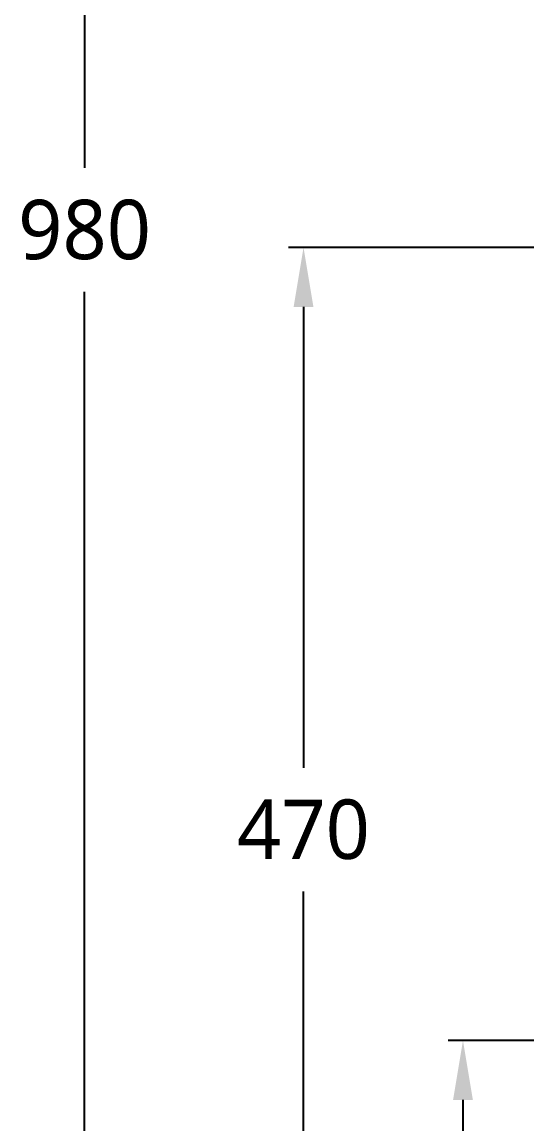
# Model space of a CAD drawing. Extents: x 2670 to 5532, y 31 to 2464.
# Drawn here: x 2672.2 to 2876.1, y 399.9 to 845 of the extents above; entities that cross this region are included whole.
import ezdxf

# ---------------------------------------------------------------- set-up
doc = ezdxf.new("R2010")
doc.units = 0
doc.header["$LTSCALE"] = 20
doc.header["$MEASUREMENT"] = 0
doc.layers.get('0').update_dxf_attribs({"linetype": 'CONTINUOUS'})
doc.layers.get('DEFPOINTS').update_dxf_attribs({"linetype": 'CONTINUOUS'})
doc.styles.get("Standard").update_dxf_attribs({"font": 'NanumGothic.ttf'})
doc.dimstyles.get("Standard").update_dxf_attribs({"dimtxt": 2.7, "dimasz": 2.5, "dimexe": 1.5, "dimexo": 1.5, "dimgap": 1.5, "dimtad": 1, "dimdec": 0, "dimlfac": 10, "dimzin": 0, "dimdsep": 46, "dimtxsty": 'Standard', "dimcen": 0, "dimclrt": 2, "dimadec": 0, "dimazin": 0, "dimtfac": 1, "dimtdec": 0, "dimtmove": 0, "dimatfit": 3, "dimfxl": 0, "dimtolj": 1, "dimtzin": 0, "dimarcsym": 0})

# ---------------------------------------------------------------- blocks, each defined once
blk = doc.blocks.new('*D35')
at = {"color": 3, "lineweight": -2}
for p, q in [((2884.32, 433.69), (2844.28, 433.69)), ((2850.28, 409.69), (2850.28, 383.81)), ((2850.28, 307.69), (2850.28, 333.75)), ((2893.98, 283.69), (2844.28, 283.69))]:
    blk.add_line(p, q, dxfattribs=at)
at = {"color": 3}
for points in [[(2846.28, 409.69), (2854.28, 409.69), (2850.28, 433.69)], [(2846.28, 307.69), (2854.28, 307.69), (2850.28, 283.69)]]:
    blk.add_solid(points, dxfattribs=at)
at = {"layer": 'DEFPOINTS', "color": 0}
for p in [(2850.28, 433.69), (2886.12, 433.69), (2895.78, 283.69)]:
    blk.add_point(p, dxfattribs=at)
at = {"color": 2, "insert": (2850.28, 358.78), "char_height": 24, "attachment_point": 5}
blk.add_mtext('\\A1;150', dxfattribs=at)
blk = doc.blocks.new('*D26')
at = {"color": 3, "lineweight": -2}
for p, q in [((2994.84, 753.94), (2779.89, 753.94)), ((2785.89, 729.94), (2785.89, 543.79)), ((2785.89, 307.69), (2785.89, 493.83)), ((2894.84, 283.69), (2779.89, 283.69))]:
    blk.add_line(p, q, dxfattribs=at)
at = {"color": 3}
for points in [[(2781.89, 729.94), (2789.89, 729.94), (2785.89, 753.94)], [(2781.89, 307.69), (2789.89, 307.69), (2785.89, 283.69)]]:
    blk.add_solid(points, dxfattribs=at)
at = {"layer": 'DEFPOINTS', "color": 0}
for p in [(2996.64, 753.94), (2785.89, 283.69), (2896.64, 283.69)]:
    blk.add_point(p, dxfattribs=at)
at = {"color": 2, "insert": (2785.89, 518.81), "char_height": 24, "attachment_point": 5}
blk.add_mtext('\\A1;470', dxfattribs=at)
blk = doc.blocks.new('*D110')
at = {"color": 3, "lineweight": -2}
for p, q in [((-1612.35, 1061.55), (-1940.71, 1061.55)), ((-1934.71, 1037.55), (-1934.71, 582.81)), ((-1934.71, 104.4), (-1934.71, 532.68)), ((-1738.21, 80.4), (-1940.71, 80.4))]:
    blk.add_line(p, q, dxfattribs=at)
at = {"color": 3}
for points in [[(-1938.71, 1037.55), (-1930.71, 1037.55), (-1934.71, 1061.55)], [(-1938.71, 104.4), (-1930.71, 104.4), (-1934.71, 80.4)]]:
    blk.add_solid(points, dxfattribs=at)
at = {"layer": 'DEFPOINTS', "color": 0}
for p in [(-1934.71, 1061.55), (-1610.55, 1061.55), (-1736.41, 80.4)]:
    blk.add_point(p, dxfattribs=at)
at = {"color": 2, "insert": (-1934.71, 557.75), "char_height": 24, "attachment_point": 5}
blk.add_mtext('\\A1;980', dxfattribs=at)
blk = doc.blocks.new('A$C84588f65')
dim = blk.add_linear_dim(base=(29.22, 981.15), p1=(227.51, 0), p2=(353.38, 981.15), angle=90, text='980', dimstyle='Standard', override={"dimscale": 1.2, "dimtxt": 20, "dimasz": 20, "dimexe": 5, "dimgap": 10, "dimtih": 1, "dimtoh": 1, "dimlfac": 1, "dimzin": 12, "dimclrd": 3, "dimclre": 3, "dimazin": 2, "dimarcsym": 1})
dim.commit()
dim.dimension.update_dxf_attribs({"geometry": '*D110', "text_midpoint": (29.22, 477.35), "dimtype": 128, "insert": (1963.93, -80.4)})

msp = doc.modelspace()

# ---------------------------------------------------------------- block references
msp.add_blockref('A$C84588f65', (2668.27, 283.69))

# ---------------------------------------------------------------- dimensions: what is measured, and where the dimension line sits
dim = msp.add_linear_dim(base=(2785.89, 283.69), p1=(2996.64, 753.94), p2=(2896.64, 283.69), angle=90, dimstyle='Standard', override={"dimscale": 1.2, "dimtxt": 20, "dimasz": 20, "dimexe": 5, "dimgap": 10, "dimtih": 1, "dimtoh": 1, "dimlfac": 1, "dimzin": 12, "dimclrd": 3, "dimclre": 3, "dimazin": 2, "dimarcsym": 1})
dim.commit()
dim.dimension.update_dxf_attribs({"geometry": '*D26', "text_midpoint": (2785.89, 518.81)})
dim = msp.add_linear_dim(base=(2850.28, 433.69), p1=(2895.78, 283.69), p2=(2886.12, 433.69), angle=90, dimstyle='Standard', override={"dimscale": 1.2, "dimtxt": 20, "dimasz": 20, "dimexe": 5, "dimgap": 10, "dimtih": 1, "dimtoh": 1, "dimlfac": 1, "dimzin": 12, "dimclrd": 3, "dimclre": 3, "dimazin": 2, "dimarcsym": 1})
dim.commit()
dim.dimension.update_dxf_attribs({"geometry": '*D35', "text_midpoint": (2850.28, 358.78), "dimtype": 160})

doc.saveas('drawing.dxf')
